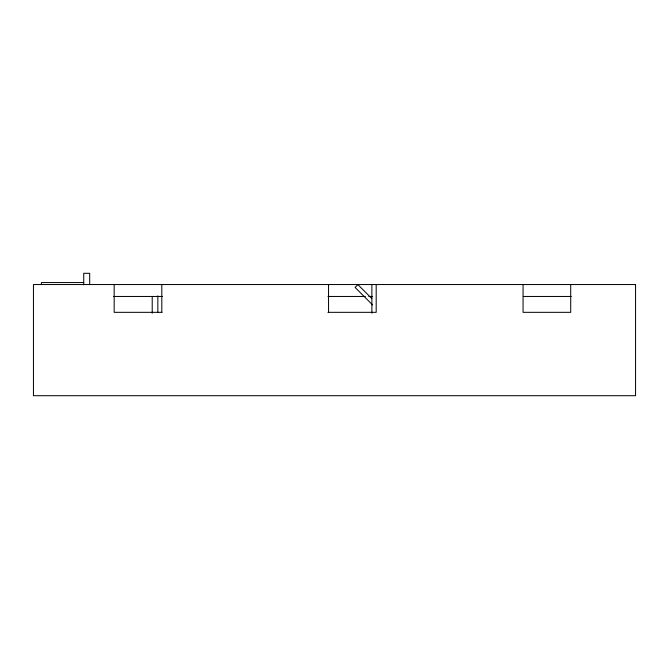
<?xml version="1.0" encoding="UTF-8"?>
<svg xmlns="http://www.w3.org/2000/svg" width="669" height="669" viewBox="0 0 669 669"><rect width="100%" height="100%" fill="white"/><g stroke="black" fill="none" stroke-linecap="round" stroke-linejoin="round"><path stroke-width="1" d="M83.734 282.561L41.386 282.561L41.386 284.542M113.613 296.459L162.575 296.459M327.944 296.459L365.416 296.459M368.753 296.459L372.7 296.459M523.275 296.459L571.267 296.459M161.982 312.331L114.173 312.331L114.173 284.542M327.927 312.331L376.187 312.331L376.187 284.542M371.83 298.558L357.907 284.634L355.105 287.444L372.625 304.964M570.707 284.542L570.707 312.331L523.066 312.331L523.066 284.542M371.88 284.542L371.88 313.167M328.546 284.542L328.546 312.331M161.806 284.542L161.806 312.331M157.842 295.865L157.842 312.331M152.214 296.459L152.214 313.167M89.688 284.542L89.688 273.295L83.734 273.295L83.734 284.777M635.55 284.542L33.45 284.542L33.45 395.705L635.55 395.705L635.55 284.542"/></g></svg>
